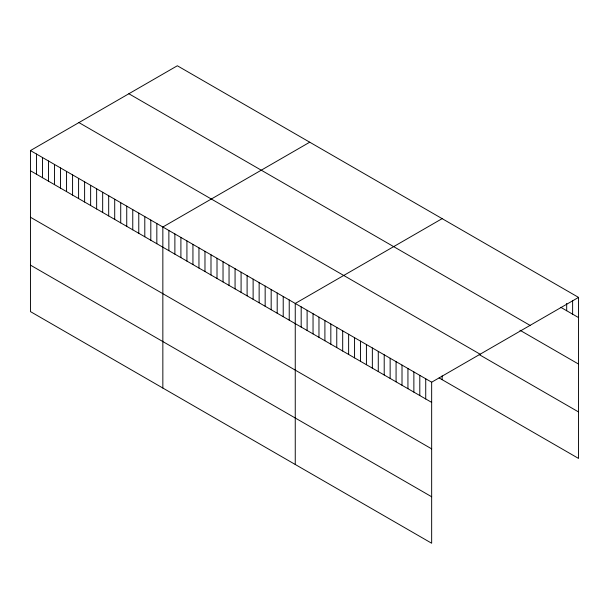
<?xml version="1.0" encoding="UTF-8"?>
<svg xmlns="http://www.w3.org/2000/svg" width="609" height="609" viewBox="0 0 609 609"><rect width="100%" height="100%" fill="white"/><g stroke="black" fill="none" stroke-linecap="round" stroke-linejoin="round"><path stroke-width="0.91" d="M30.45 150.568L431.659 382.201L431.659 543.236L30.45 311.602L30.45 150.568L177.341 65.764L578.55 297.398L578.55 458.432L439.127 377.938M309.737 142.202L162.847 227.005L162.847 388.04M442.142 218.639L295.251 303.449L295.251 464.484M431.659 382.201L578.55 297.398M560.76 307.309L578.55 317.586M128.864 93.748L530.074 325.381M519.979 330.253L578.55 364.068M78.926 122.584L480.136 354.217M479.207 354.598L578.55 411.95M30.45 170.756L431.659 402.389M30.45 217.238L431.659 448.871M30.45 265.121L431.659 496.761M572.62 300.397L572.62 314.16M566.69 303.396L566.69 310.735M442.142 375.882L442.142 379.673M425.729 378.783L425.729 398.964M419.799 375.357L419.799 395.546M413.869 371.932L413.869 392.12M407.939 368.506L407.939 388.694M402.009 365.08L402.009 385.269M396.071 361.655L396.071 381.843M390.141 358.237L390.141 378.425M384.21 354.811L384.21 374.999M378.28 351.385L378.28 371.574M372.35 347.96L372.35 368.148M366.42 344.534L366.42 364.722M360.49 341.116L360.49 361.297M354.56 337.69L354.56 357.879M348.63 334.265L348.63 354.453M342.692 330.839L342.692 351.028M336.762 327.414L336.762 347.602M330.832 323.996L330.832 344.176M324.901 320.57L324.901 340.758M318.971 317.144L318.971 337.333M313.041 313.719L313.041 333.907M307.111 310.293L307.111 330.481M301.181 306.867L301.181 327.056M289.229 299.971L289.229 320.159M283.215 296.499L283.215 316.688M277.194 293.02L277.194 313.209M271.172 289.549L271.172 309.737M265.159 286.078L265.159 306.258M259.137 282.599L259.137 302.787M253.123 279.128L253.123 299.316M247.102 275.649L247.102 295.837M241.088 272.177L241.088 292.366M235.066 268.698L235.066 288.887M229.045 265.227L229.045 285.415M223.031 261.756L223.031 281.937M217.01 258.277L217.01 278.465M210.996 254.806L210.996 274.994M204.974 251.327L204.974 271.515M198.96 247.855L198.96 268.044M192.939 244.376L192.939 264.565M186.925 240.905L186.925 261.094M180.903 237.434L180.903 257.615M174.882 233.955L174.882 254.143M168.868 230.484L168.868 250.672M156.833 223.533L156.833 243.722M150.811 220.055L150.811 240.243M144.797 216.583L144.797 236.772M138.776 213.112L138.776 233.293M132.762 209.633L132.762 229.821M126.741 206.162L126.741 226.35M120.719 202.683L120.719 222.871M114.705 199.212L114.705 219.4M108.684 195.733L108.684 215.921M102.67 192.261L102.67 212.45M96.648 188.79L96.648 208.971M90.634 185.311L90.634 205.499M84.613 181.84L84.613 202.028M78.591 178.361L78.591 198.549M72.578 174.89L72.578 195.078M66.556 171.411L66.556 191.599M60.542 167.939L60.542 188.128M54.521 164.468L54.521 184.649M48.507 160.989L48.507 181.178M42.485 157.518L42.485 177.706M36.471 154.039L36.471 174.227"/></g></svg>
